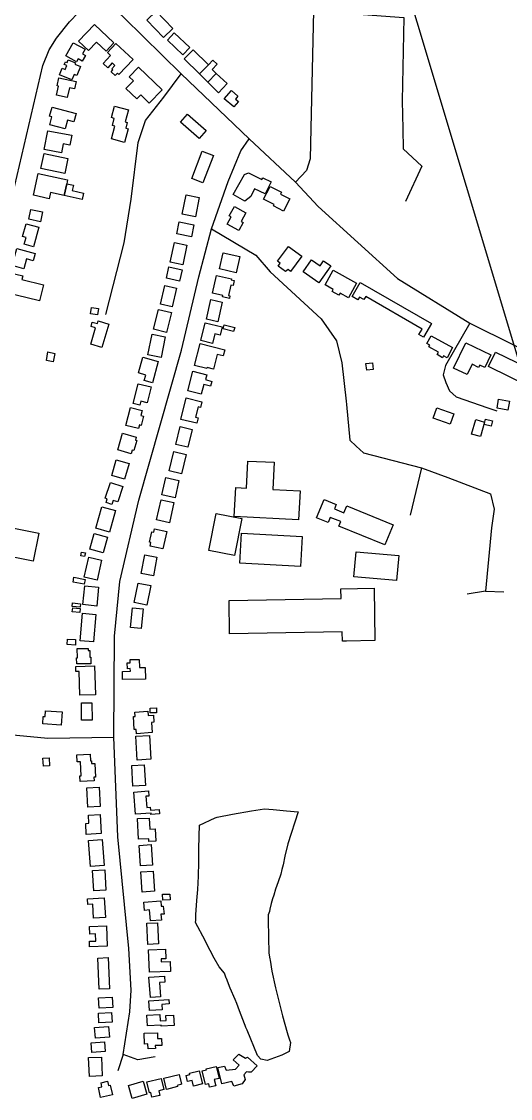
# Model space of a CAD drawing. Header units: metres. Extents: x 553506 to 563855, y 142925 to 150243.
# Drawn here: x 558898 to 559225, y 144877 to 145597 of the extents above; entities that cross this region are included whole.
import ezdxf

# ---------------------------------------------------------------- set-up
doc = ezdxf.new("R2010")
doc.units = ezdxf.units.M
for name, color, linetype in [('C-ANCIENT_WOODLAND', 94, 'Continuous'), ('C-BUILDINGS', 8, 'Continuous'), ('C-POWER_LINES', 6, 'Continuous'), ('C-ROADS', 33, 'Continuous')]:
    doc.layers.add(name, color=color, linetype=linetype)

msp = doc.modelspace()

# ---------------------------------------------------------------- linework, layer by layer
at = {"layer": 'C-ANCIENT_WOODLAND'}
msp.add_lwpolyline([(559058.0424, 144903.4994), (559055.7915, 144906.0487), (559048.808, 144922.9139), (559048.1071, 144924.7233), (559047.5712, 144926.093), (559047.1919, 144927.0827), (559043.8032, 144935.8202), (559041.9068, 144940.7188), (559040.7855, 144943.448), (559037.6524, 144951.0558), (559035.0057, 144957.514), (559034.9233, 144957.7339), (559033.703, 144961.1229), (559030.2071, 144965.3217), (559026.9008, 144971.1201), (559021.6075, 144981.3172), (559020.8242, 144982.7867), (559014.4013, 144994.9233), (559014.5085, 144996.5228), (559014.6074, 145000.0218), (559015.2011, 145009.5191), (559015.9019, 145016.917), (559016.4049, 145025.9144), (559016.4049, 145026.3143), (559016.5038, 145034.8718), (559016.6027, 145043.8193), (559016.8583, 145052.5668), (559017.0068, 145059.8647), (559017.0068, 145060.0146), (559027.5027, 145064.8732), (559028.9538, 145065.3731), (559039.2025, 145067.2726), (559051.8009, 145069.4719), (559060.5077, 145070.8715), (559066.3534, 145070.3217), (559075.2004, 145069.5719), (559083.0086, 145068.9217), (559076.0585, 145047.518), (559076.0536, 145047.4995), (559074.2027, 145039.2706), (559073.0072, 145033.4722), (559072.158, 145030.3231), (559071.3582, 145027.214), (559069.602, 145022.0655), (559067.953, 145017.2669), (559066.7575, 145013.168), (559065.9082, 145010.6688), (559065.0507, 145007.6696), (559064.152, 145003.7207), (559063.7563, 145002.1712), (559062.907, 145000.0218), (559063.2038, 144981.717), (559063.2038, 144980.8173), (559063.3028, 144978.6179), (559063.4017, 144975.7188), (559063.5007, 144974.4191), (559064.0036, 144970.6202), (559064.2015, 144969.6205), (559065.5042, 144962.3226), (559067.8046, 144951.2158), (559070.2946, 144941.5085), (559072.6032, 144932.5211), (559075.7033, 144921.4143), (559076.1074, 144919.9147), (559077.2039, 144916.5157), (559077.9048, 144914.7162), (559077.006, 144908.6823), (559072.2117, 144906.2025), (559062.2924, 144902.7307), (559058.0424, 144903.4994)], close=True, dxfattribs=at)
at = {"layer": 'C-BUILDINGS'}
for points in [[(558999.293, 145592.1755), (558993.0366, 145586.1833), (558981.771, 145597.8661), (558988.0204, 145603.8581), (558999.293, 145592.1755)], [(558942.8474, 145577.5079), (558936.2106, 145583.8136), (558946.7726, 145594.8805), (558959.7791, 145582.5391), (558954.5829, 145577.0917), (558948.2129, 145583.1386), (558942.8474, 145577.5079)], [(558938.8117, 145575.2462), (558940.8047, 145574.128), (558938.6363, 145570.288), (558935.8179, 145571.8592), (558934.7902, 145570.0355), (558927.7364, 145573.991), (558932.6629, 145582.7356), (558940.542, 145578.327), (558938.8117, 145575.2462)], [(559010.5278, 145579.4566), (559005.9961, 145574.6864), (558995.6714, 145584.4395), (559000.2031, 145589.2097), (559010.5278, 145579.4566)], [(558958.6591, 145569.2266), (558955.6395, 145565.9946), (558952.5716, 145568.8491), (558957.5826, 145574.1794), (558955.4507, 145576.1725), (558961.1255, 145582.2023), (558972.5997, 145571.4608), (558963.1797, 145561.4642), (558962.1858, 145562.3906), (558960.6893, 145560.7973), (558957.9742, 145563.3288), (558959.1522, 145564.5896), (558958.4248, 145565.2682), (558960.5173, 145567.4921), (558958.6591, 145569.2266)], [(559012.8392, 145577.9922), (559023.0226, 145567.8341), (559017.0111, 145561.8383), (559006.8277, 145571.9964), (559012.8392, 145577.9922)], [(558933.7164, 145568.3439), (558937.4351, 145566.834), (558934.9442, 145560.758), (558933.1166, 145561.5028), (558931.6799, 145557.9747), (558923.4844, 145561.3051), (558925.2789, 145565.7013), (558927.3119, 145564.8737), (558928.3778, 145567.4999), (558926.5855, 145568.2347), (558927.3271, 145570.0384), (558928.4959, 145569.5626), (558929.1587, 145571.1969), (558934.0676, 145569.2007), (558933.7164, 145568.3439)], [(559023.0226, 145567.8341), (559026.0375, 145570.9881), (559028.862, 145568.3152), (559025.4483, 145564.7149), (559028.1568, 145562.172), (559022.5419, 145556.2442), (559017.0111, 145561.8383), (559023.0226, 145567.8341)], [(558983.3677, 145542.3999), (558977.7659, 145547.8027), (558975.1701, 145545.118), (558967.831, 145552.1922), (558972.7993, 145557.3209), (558970.009, 145560.0171), (558976.2654, 145566.4655), (558991.9959, 145551.3147), (558983.3677, 145542.3999)], [(559028.1568, 145562.172), (559035.6398, 145555.4251), (559029.7273, 145549.1653), (559022.5419, 145556.2442), (559028.1568, 145562.172)], [(558933.3678, 145551.7942), (558930.0152, 145552.5476), (558928.5645, 145546.0808), (558921.4229, 145547.6741), (558922.7941, 145553.7712), (558921.8152, 145553.9857), (558923.0082, 145559.287), (558934.4743, 145556.7256), (558933.3678, 145551.7942)], [(559041.0653, 145545.0976), (559043.0343, 145543.4), (559039.9276, 145539.8202), (559033.5959, 145545.3005), (559038.3844, 145550.8133), (559042.7467, 145547.0417), (559041.0653, 145545.0976)], [(558933.0599, 145529.859), (558928.7864, 145530.9845), (558927.2249, 145525.1598), (558916.9076, 145527.8904), (558918.312, 145533.1426), (558916.8238, 145533.5417), (558918.447, 145539.6354), (558934.5332, 145535.3693), (558933.0599, 145529.859)], [(558967.3598, 145529.8846), (558968.7422, 145529.5156), (558967.7005, 145525.6547), (558969.3085, 145525.2258), (558966.8353, 145516.0897), (558958.1388, 145518.4251), (558960.4172, 145526.854), (558958.7456, 145527.3032), (558960.0512, 145532.1294), (558958.1466, 145532.6492), (558960.231, 145540.3376), (558969.5128, 145537.8422), (558967.3598, 145529.8846)], [(559016.8095, 145518.6149), (559004.3122, 145529.6364), (559009.0839, 145535.015), (559021.5742, 145523.9934), (559016.8095, 145518.6149)], [(558930.3716, 145514.3276), (558925.9667, 145515.182), (558924.7901, 145509.1244), (558913.0952, 145511.3894), (558915.5399, 145523.9415), (558931.6323, 145520.833), (558930.3716, 145514.3276)], [(558926.9281, 145495.4006), (558910.9684, 145498.7358), (558913.0785, 145508.7623), (558929.0381, 145505.4271), (558926.9281, 145495.4006)], [(559019.2619, 145489.0854), (559011.8228, 145491.9271), (559018.8714, 145510.298), (559026.3105, 145507.4563), (559019.2619, 145489.0854)], [(558928.3749, 145488.4224), (558926.6415, 145480.6893), (558917.463, 145482.5535), (558916.562, 145478.441), (558905.9565, 145480.762), (558909.1768, 145495.3749), (558928.7965, 145491.0732), (558928.3749, 145488.4224)], [(559049.7207, 145495.7152), (559058.7736, 145491.3542), (559059.3388, 145492.5292), (559064.8627, 145489.8732), (559060.8989, 145481.6702), (559053.7989, 145485.0789), (559051.2808, 145479.8812), (559047.2481, 145476.8404), (559039.4635, 145481.352), (559047.1941, 145494.6353), (559049.7207, 145495.7152)], [(558928.3749, 145488.4224), (558932.6921, 145487.4652), (558931.893, 145483.9012), (558939.4857, 145482.1994), (558938.5511, 145478.0413), (558926.6415, 145480.6893), (558928.3749, 145488.4224)], [(559071.9295, 145482.7907), (559071.2896, 145481.5466), (559077.3667, 145478.418), (559073.1496, 145470.2629), (559066.6107, 145473.622), (559067.0789, 145474.5381), (559059.8435, 145478.2541), (559064.239, 145486.7486), (559071.9295, 145482.7907)], [(559016.9044, 145479.3741), (559014.2595, 145466.2926), (559005.4897, 145468.0581), (559008.135, 145481.1284), (559016.9044, 145479.3741)], [(558912.084, 145469.6658), (558910.6241, 145463.043), (558902.8144, 145464.7493), (558904.281, 145471.3835), (558912.084, 145469.6658)], [(559036.9557, 145467.0059), (559040.4225, 145473.1901), (559047.9742, 145468.9718), (559044.8187, 145463.3538), (559046.3063, 145462.5206), (559043.3301, 145457.2086), (559035.565, 145461.5427), (559038.2299, 145466.2885), (559036.9557, 145467.0059)], [(558898.7609, 145453.3272), (558901.1575, 145461.782), (558909.6317, 145459.3951), (558905.9489, 145446.3929), (558899.8033, 145448.1173), (558901.0896, 145452.6646), (558898.7609, 145453.3272)], [(559011.5834, 145453.0877), (559001.8368, 145455.0011), (559003.4283, 145463.0193), (559013.175, 145461.1059), (559011.5834, 145453.0877)], [(559005.808, 145434.2555), (558997.4787, 145436.0234), (559000.2903, 145449.1435), (559008.6196, 145447.3755), (559005.808, 145434.2555)], [(559077.959, 145429.8991), (559076.3126, 145431.1169), (559074.6178, 145429.8291), (559069.6362, 145433.4924), (559071.0664, 145435.4176), (559069.2984, 145436.7208), (559076.5826, 145446.5735), (559085.4582, 145440.0367), (559077.959, 145429.8991)], [(558894.9635, 145445.1629), (558907.2103, 145441.7908), (558905.883, 145436.9862), (558901.3608, 145438.2376), (558899.5294, 145431.6367), (558891.8048, 145433.7574), (558894.9635, 145445.1629)], [(559030.5253, 145431.5922), (559032.9706, 145442.3079), (559044.0929, 145439.7917), (559041.6479, 145429.0648), (559030.5253, 145431.5922)], [(559003.6466, 145423.4038), (558994.8608, 145425.4582), (558996.6156, 145432.9472), (559005.401, 145430.9039), (559003.6466, 145423.4038)], [(559097.6853, 145433.6928), (559099.997, 145436.9697), (559104.8302, 145433.58), (559096.9511, 145422.3844), (559086.4697, 145429.7284), (559092.0372, 145437.6471), (559097.6853, 145433.6928)], [(558898.3033, 145424.4645), (558912.6094, 145421.0003), (558909.9772, 145410.212), (558887.1012, 145415.7598), (558890.3293, 145428.9927), (558898.8992, 145426.9093), (558898.3033, 145424.4645)], [(559038.2317, 145424.1844), (559040.2178, 145423.745), (559039.5, 145420.4952), (559037.9998, 145420.8272), (559036.4588, 145413.8901), (559037.4167, 145413.6749), (559037.0235, 145411.9153), (559032.4316, 145412.9308), (559032.6403, 145413.8721), (559025.7598, 145415.3844), (559028.3807, 145427.2074), (559038.4162, 145425.0026), (559038.2317, 145424.1844)], [(559122.1078, 145422.0279), (559116.7006, 145412.3222), (559111.0427, 145415.4637), (559110.2475, 145414.0368), (559105.7712, 145416.5137), (559106.5335, 145417.8729), (559101.025, 145420.9301), (559106.4654, 145430.6924), (559122.1078, 145422.0279)], [(559001.7376, 145418.6368), (558998.8407, 145406.2376), (558990.9359, 145408.0744), (558993.8329, 145420.4736), (559001.7376, 145418.6368)], [(559172.1716, 145395.041), (559166.8793, 145385.9176), (559163.817, 145387.6815), (559165.9549, 145391.376), (559128.1883, 145413.1453), (559126.9798, 145411.06), (559123.9532, 145412.8027), (559122.8577, 145410.9101), (559119.1188, 145413.0648), (559124.5768, 145422.4827), (559172.1716, 145395.041)], [(559032.1896, 145409.4508), (559029.2053, 145396.2586), (559021.6687, 145397.9509), (559024.6596, 145411.1544), (559032.1896, 145409.4508)], [(558948.7486, 145400.9265), (558944.186, 145401.6758), (558944.8746, 145405.8708), (558949.4439, 145405.1328), (558948.7486, 145400.9265)], [(558986.2563, 145391.3462), (558989.5835, 145404.5378), (558998.2117, 145402.3784), (558994.8916, 145389.187), (558986.2563, 145391.3462)], [(558944.3753, 145381.3029), (558947.5218, 145392.1962), (558944.4944, 145393.0597), (558945.3539, 145396.0246), (558948.7485, 145395.0499), (558949.2542, 145396.7907), (558956.3043, 145394.7716), (558951.7925, 145379.1728), (558944.3753, 145381.3029)], [(559032.1767, 145392.9114), (559030.7984, 145387.2705), (559027.3873, 145388.0999), (559025.842, 145381.7526), (559017.9701, 145383.6571), (559020.8867, 145395.6451), (559032.1767, 145392.9114)], [(559040.5926, 145392.415), (559039.8457, 145389.654), (559032.8909, 145391.5312), (559033.6448, 145394.2924), (559040.5926, 145392.415)], [(558994.1808, 145386.16), (558991.3485, 145372.3493), (558982.4933, 145374.1567), (558985.3257, 145387.9673), (558994.1808, 145386.16)], [(559033.9952, 145377.5418), (559032.9478, 145373.4136), (559028.8524, 145374.4332), (559026.3715, 145364.6401), (559022.2194, 145365.6803), (559022.0514, 145365.0073), (559013.74, 145367.0986), (559017.429, 145381.7038), (559033.9952, 145377.5418)], [(559186.3433, 145378.9855), (559182.5609, 145372.157), (559180.2411, 145373.4319), (559179.5984, 145372.2767), (559175.8769, 145374.3207), (559176.7777, 145375.9513), (559170.4727, 145379.4289), (559171.1154, 145380.584), (559169.1799, 145381.6482), (559172.0613, 145386.8572), (559186.3433, 145378.9855)], [(559203.6855, 145365.8106), (559199.3826, 145367.881), (559196.0228, 145360.9544), (559186.9343, 145365.3252), (559195.1324, 145382.2516), (559211.9748, 145374.1476), (559207.8852, 145365.7181), (559204.4416, 145367.3699), (559203.6855, 145365.8106)], [(558920.3563, 145375.1734), (558919.2256, 145369.44), (558914.6204, 145370.4329), (558915.5904, 145376.1613), (558920.3563, 145375.1734)], [(559238.4508, 145352.6635), (559210.3927, 145366.2854), (559215.0953, 145375.9249), (559243.1534, 145362.303), (559238.4508, 145352.6635)], [(558980.0593, 145356.9637), (558981.0915, 145360.6796), (558976.1462, 145362.0403), (558979.0657, 145372.5815), (558989.443, 145369.7305), (558985.4983, 145355.4736), (558980.0593, 145356.9637)], [(559133.2018, 145364.396), (559128.896, 145363.8509), (559128.331, 145368.3187), (559132.6295, 145368.8747), (559133.2018, 145364.396)], [(559012.5942, 145363.2122), (559021.875, 145360.7614), (559021.029, 145357.5855), (559025.3731, 145356.44), (559024.4956, 145353.1518), (559019.8409, 145354.3879), (559018.0928, 145347.8117), (559009.1292, 145350.1833), (559012.5942, 145363.2122)], [(558972.7763, 145341.6353), (558976.0542, 145354.8365), (558984.7028, 145352.6999), (558982.0901, 145342.1905), (558977.7693, 145343.2588), (558977.0971, 145340.5669), (558972.7763, 145341.6353)], [(559008.0479, 145345.3418), (559018.5421, 145342.7838), (559017.6168, 145339.0044), (559016.0381, 145339.3896), (559014.3734, 145332.6046), (559016.1355, 145332.1694), (559015.2162, 145328.4236), (559004.5315, 145331.0313), (559008.0479, 145345.3418)], [(558977.8561, 145333.6676), (558979.4841, 145333.2728), (558977.9485, 145327.0594), (558976.8558, 145327.3372), (558976.2466, 145324.8698), (558967.845, 145326.9361), (558970.8243, 145338.9371), (558978.6763, 145336.9986), (558977.8561, 145333.6676)], [(559187.1961, 145334.7373), (559184.7877, 145327.8068), (559173.3691, 145331.7493), (559175.7705, 145338.6796), (559187.1961, 145334.7373)], [(559217.049, 145344.4656), (559224.2855, 145343.2095), (559223.2459, 145337.2562), (559216.0094, 145338.5124), (559217.049, 145344.4656)], [(559204.8533, 145319.5243), (559198.9391, 145321.2221), (559201.7576, 145330.9478), (559207.6648, 145329.2498), (559204.8533, 145319.5243)], [(559207.4184, 145327.7174), (559208.2578, 145331.1046), (559212.8886, 145329.9681), (559212.0492, 145326.5809), (559207.4184, 145327.7174)], [(559001.2858, 145314.303), (559004.0232, 145326.2075), (559012.0752, 145324.3642), (559009.3378, 145312.4596), (559001.2858, 145314.303)], [(558974.2037, 145317.1938), (558975.0858, 145316.9429), (558973.2083, 145310.2514), (558972.03, 145310.5823), (558971.3306, 145308.0898), (558962.3559, 145310.5947), (558965.512, 145321.8555), (558974.783, 145319.2708), (558974.2037, 145317.1938)], [(559005.0486, 145294.6417), (558996.7951, 145296.668), (558999.9509, 145309.5204), (559008.2114, 145307.4943), (559005.0486, 145294.6417)], [(558966.9519, 145291.1261), (558958.3709, 145293.5653), (558961.3445, 145303.9412), (558969.9186, 145301.5018), (558966.9519, 145291.1261)], [(559049.2985, 145303.2005), (559066.9096, 145302.3542), (559066.0358, 145284.2524), (559084.3925, 145283.2734), (559083.3424, 145263.8638), (559040.2595, 145266.1813), (559041.3101, 145285.5797), (559048.4286, 145285.1989), (559049.2985, 145303.2005)], [(558962.3452, 145275.8805), (558959.2926, 145276.8768), (558958.4038, 145274.1781), (558954.5593, 145275.4505), (558955.3655, 145277.8795), (558953.9877, 145278.3266), (558957.4674, 145288.8517), (558965.7356, 145286.1246), (558962.3452, 145275.8805)], [(559000.68, 145278.7133), (558991.875, 145280.7003), (558994.4967, 145292.2785), (559003.3086, 145290.2917), (559000.68, 145278.7133)], [(558999.982, 145275.4975), (558997.0149, 145261.972), (558988.3738, 145263.8639), (558991.3479, 145277.3896), (558999.982, 145275.4975)], [(559107.255, 145271.1817), (559113.5954, 145268.5955), (559115.5137, 145273.2849), (559146.5207, 145260.6664), (559141.0324, 145247.2519), (559110.2377, 145259.788), (559111.4473, 145262.7415), (559104.4907, 145265.5757), (559103.1055, 145262.1939), (559095.3768, 145265.3382), (559100.3451, 145277.4788), (559108.4776, 145274.1689), (559107.255, 145271.1817)], [(558956.7979, 145255.7643), (558947.6958, 145258.3098), (558951.7368, 145272.6253), (558960.8322, 145270.0684), (558956.7979, 145255.7643)], [(559028.1192, 145268.1318), (559045.3112, 145264.7794), (559040.4743, 145240.0217), (559023.2752, 145243.3739), (559028.1192, 145268.1318)], [(558905.9036, 145236.3051), (558889.0816, 145239.6805), (558892.8476, 145258.3726), (558909.6695, 145254.9972), (558905.9036, 145236.3051)], [(558952.5604, 145241.9213), (558943.6351, 145244.4055), (558946.5519, 145254.813), (558955.4702, 145252.3286), (558952.5604, 145241.9213)], [(558992.6251, 145244.4625), (558983.9777, 145246.332), (558984.5222, 145248.8531), (558983.6562, 145249.0377), (558985.169, 145255.985), (558986.4438, 145255.7017), (558986.9156, 145257.8643), (558995.1476, 145256.0822), (558992.6251, 145244.4625)], [(559085.6002, 145252.8373), (559084.4939, 145232.7582), (559044.0229, 145234.9784), (559045.1364, 145255.0576), (559085.6002, 145252.8373)], [(558940.1718, 145239.457), (558937.6738, 145239.9362), (558938.1142, 145242.4318), (558940.7034, 145241.9442), (558940.1718, 145239.457)], [(558948.6323, 145223.725), (558940.0128, 145225.5954), (558942.9241, 145238.8965), (558951.544, 145237.015), (558948.6323, 145223.725)], [(558988.5973, 145238.9957), (558986.1796, 145226.4777), (558978.1154, 145228.0314), (558980.5335, 145240.5382), (558988.5973, 145238.9957)], [(559148.8231, 145223.3525), (559120.2909, 145225.8416), (559121.7533, 145242.5482), (559150.2854, 145240.0592), (559148.8231, 145223.3525)], [(558939.9441, 145221.0301), (558932.5161, 145222.3697), (558933.0904, 145225.5149), (558940.5184, 145224.1753), (558939.9441, 145221.0301)], [(558948.2962, 145206.3187), (558938.9707, 145207.2658), (558940.2608, 145219.8378), (558949.5793, 145218.8906), (558948.2962, 145206.3187)], [(558984.45, 145219.9801), (558981.7758, 145206.9311), (558973.4203, 145208.6316), (558976.0875, 145221.6803), (558984.45, 145219.9801)], [(559133.751, 145218.3227), (559134.3744, 145183.2718), (559115.2819, 145182.9257), (559112.6393, 145182.8773), (559112.5298, 145189.1288), (559037.2013, 145187.7772), (559036.7967, 145210.1245), (559111.7545, 145211.4647), (559111.6384, 145217.9275), (559133.751, 145218.3227)], [(558937.2843, 145205.4774), (558931.9233, 145206.0239), (558932.1709, 145208.4245), (558937.5322, 145207.8668), (558937.2843, 145205.4774)], [(558937.0851, 145201.9653), (558931.9778, 145202.4529), (558932.2324, 145205.0763), (558937.3398, 145204.5887), (558937.0851, 145201.9653)], [(558946.1706, 145182.3127), (558937.1371, 145183.0908), (558938.7282, 145201.5375), (558947.7686, 145200.7597), (558946.1706, 145182.3127)], [(558979.3906, 145204.4422), (558978.1035, 145191.3248), (558970.9752, 145192.017), (558972.2623, 145205.1344), (558979.3906, 145204.4422)], [(558934.0127, 145180.3007), (558928.6239, 145180.6127), (558928.8347, 145184.203), (558934.2234, 145183.8911), (558934.0127, 145180.3007)], [(558942.5412, 145176.6245), (558943.6667, 145176.6481), (558943.741, 145172.2096), (558944.3773, 145172.2182), (558944.4505, 145167.813), (558934.9563, 145167.6531), (558934.8913, 145171.7913), (558935.3805, 145171.8065), (558935.2826, 145177.9137), (558942.5189, 145178.0261), (558942.5412, 145176.6245)], [(558947.5247, 145147.1176), (558937.0569, 145146.7717), (558936.53, 145162.6822), (558934.4056, 145162.6165), (558934.2968, 145165.9075), (558946.896, 145166.3194), (558947.5247, 145147.1176)], [(558976.84, 145165.2308), (558980.7052, 145165.3281), (558980.8927, 145157.454), (558965.4387, 145157.2988), (558965.4533, 145162.7084), (558970.8077, 145162.8294), (558970.7694, 145164.52), (558968.8609, 145164.4832), (558968.7695, 145168.3425), (558970.6846, 145168.3906), (558970.6316, 145170.5592), (558976.7127, 145170.7028), (558976.84, 145165.2308)], [(558945.1768, 145130.072), (558938.1271, 145130.0321), (558938.0739, 145141.7057), (558945.124, 145141.7344), (558945.1768, 145130.072)], [(558988.2781, 145138.272), (558988.3366, 145135.0239), (558984.1422, 145134.9387), (558984.0834, 145138.1979), (558988.2781, 145138.272)], [(558924.4757, 145126.772), (558912.2126, 145127.7062), (558912.5858, 145132.6037), (558913.8199, 145132.5083), (558914.1185, 145136.4241), (558925.1546, 145135.5855), (558924.4757, 145126.772)], [(558982.7609, 145133.2376), (558986.2226, 145133.4894), (558986.5892, 145128.6481), (558984.8445, 145128.5163), (558985.3468, 145121.776), (558974.9203, 145120.9972), (558974.6964, 145123.9397), (558973.4402, 145123.8452), (558972.7953, 145132.4842), (558973.9537, 145132.5757), (558973.7388, 145135.4517), (558982.546, 145136.1136), (558982.7609, 145133.2376)], [(558984.3875, 145103.9386), (558975.4217, 145103.4276), (558974.5246, 145119.3155), (558983.4908, 145119.8154), (558984.3875, 145103.9386)], [(558916.6867, 145099.508), (558912.6289, 145099.3046), (558912.3581, 145104.672), (558916.4159, 145104.8753), (558916.6867, 145099.508)], [(558944.1607, 145102.984), (558944.8102, 145103.0152), (558944.905, 145101.0816), (558946.9515, 145101.1783), (558947.3792, 145092.0984), (558946.3942, 145092.0568), (558946.5232, 145089.4676), (558937.1357, 145089.0215), (558936.9448, 145092.9333), (558937.9228, 145092.9747), (558937.4816, 145102.2656), (558935.2537, 145102.1521), (558935.0217, 145106.9419), (558943.9553, 145107.3628), (558944.1607, 145102.984)], [(558971.7594, 145099.7083), (558980.097, 145100.1776), (558980.8742, 145086.3561), (558972.5366, 145085.8868), (558971.7594, 145099.7083)], [(558950.543, 145072.3518), (558942.3434, 145071.9424), (558941.6959, 145084.9666), (558949.8954, 145085.3759), (558950.543, 145072.3518)], [(558983.2296, 145079.4061), (558981.1847, 145079.2538), (558981.7474, 145071.6918), (558984.1133, 145071.8651), (558984.2494, 145069.955), (558990.0072, 145070.3779), (558990.2134, 145067.5573), (558984.5743, 145067.1381), (558984.7355, 145068.0334), (558974.3019, 145067.2544), (558973.1947, 145082.0229), (558982.979, 145082.7595), (558983.2296, 145079.4061)], [(558951.283, 145054.2998), (558941.3321, 145053.7473), (558940.9218, 145061.1359), (558943.1354, 145061.26), (558942.8278, 145066.6819), (558950.5721, 145067.1105), (558951.283, 145054.2998)], [(558983.8468, 145057.1878), (558987.3805, 145057.375), (558987.7902, 145049.3296), (558983.2225, 145049.0993), (558983.1322, 145050.8884), (558976.3017, 145050.5436), (558975.5964, 145064.3006), (558983.4606, 145064.6996), (558983.8468, 145057.1878)], [(558953.2663, 145032.914), (558944.1162, 145032.2527), (558942.8587, 145049.6208), (558952.0088, 145050.2822), (558953.2663, 145032.914)], [(558985.671, 145033.2594), (558977.6146, 145032.7432), (558976.7161, 145046.4162), (558984.7725, 145046.9324), (558985.671, 145033.2594)], [(558954.4241, 145016.5111), (558946.3243, 145016.038), (558945.5279, 145029.5806), (558953.6272, 145030.0648), (558954.4241, 145016.5111)], [(558978.6038, 145015.2331), (558977.7381, 145028.7514), (558986.1645, 145029.2902), (558987.0303, 145015.772), (558978.6038, 145015.2331)], [(558954.2045, 144998.2736), (558946.2316, 144997.7711), (558945.6399, 145007.1798), (558942.3308, 145006.9662), (558942.0958, 145010.7208), (558953.3712, 145011.4256), (558954.2045, 144998.2736)], [(558980.3459, 145003.0108), (558979.8852, 145008.4057), (558991.0828, 145009.3641), (558991.3903, 145005.7564), (558992.8484, 145005.8794), (558993.3074, 145000.5402), (558991.2286, 145000.3535), (558991.5562, 144996.5461), (558984.1887, 144995.9176), (558983.5554, 145003.277), (558980.3459, 145003.0108)], [(558997.3255, 145009.9467), (558992.4761, 145009.7745), (558992.3391, 145013.7547), (558997.1887, 145013.9159), (558997.3255, 145009.9467)], [(558989.5188, 144980.5452), (558982.4212, 144980.2366), (558981.7927, 144994.4522), (558988.8903, 144994.7608), (558989.5188, 144980.5452)], [(558955.3304, 144979.0539), (558943.5142, 144978.644), (558943.3854, 144982.3574), (558947.6201, 144982.4994), (558947.4576, 144987.3025), (558943.6772, 144987.1745), (558943.5005, 144992.2108), (558954.8628, 144992.5955), (558955.3304, 144979.0539)], [(558956.9434, 144950.6448), (558950.0152, 144950.2859), (558948.946, 144971.0656), (558955.8745, 144971.4134), (558956.9434, 144950.6448)], [(558994.4267, 144970.6801), (558991.3797, 144970.5859), (558991.4403, 144968.6289), (558997.4993, 144968.8163), (558997.707, 144962.1003), (558983.5137, 144961.6502), (558983.0351, 144976.6718), (558994.2237, 144977.0178), (558994.4267, 144970.6801)], [(558983.2181, 144958.3133), (558993.6044, 144959.0463), (558993.8802, 144955.1037), (558990.2576, 144954.847), (558990.9324, 144945.2406), (558984.1758, 144944.7645), (558983.2181, 144958.3133)], [(558958.9927, 144938.2094), (558949.9354, 144937.7067), (558949.5583, 144944.4731), (558958.6156, 144944.9758), (558958.9927, 144938.2094)], [(558996.7888, 144940.4467), (558991.9167, 144940.1068), (558992.1578, 144936.6083), (558983.5372, 144936.0078), (558983.0855, 144942.4714), (558996.5782, 144943.4118), (558996.7888, 144940.4467)], [(558958.5513, 144928.2791), (558949.7505, 144927.8511), (558949.4292, 144934.3967), (558958.23, 144934.8246), (558958.5513, 144928.2791)], [(558990.7833, 144929.2535), (558994.6442, 144929.4954), (558994.4466, 144932.7169), (558999.6623, 144933.034), (559000.0859, 144926.1244), (558991.3863, 144925.5882), (558991.334, 144926.3768), (558982.2085, 144925.8164), (558981.7714, 144932.9371), (558990.5268, 144933.4749), (558990.7833, 144929.2535)], [(558956.7442, 144918.173), (558947.4052, 144917.5058), (558946.8878, 144924.7353), (558956.2269, 144925.4025), (558956.7442, 144918.173)], [(558989.0453, 144917.3688), (558991.6237, 144917.4597), (558991.7832, 144912.7567), (558987.4785, 144912.6124), (558987.5436, 144910.7335), (558982.631, 144910.5705), (558982.525, 144913.7726), (558980.3379, 144913.6938), (558980.0914, 144920.9873), (558988.9103, 144921.2823), (558989.0453, 144917.3688)], [(558953.9937, 144908.7166), (558945.1336, 144907.9418), (558944.5611, 144914.4685), (558953.4281, 144915.2435), (558953.9937, 144908.7166)], [(559033.7493, 144898.9182), (559034.9843, 144896.3075), (559041.0887, 144896.8414), (559043.659, 144899.6811), (559039.5058, 144903.2366), (559043.4348, 144906.9308), (559047.7939, 144904.183), (559049.0888, 144904.8352), (559055.5913, 144899.0597), (559051.6534, 144894.9756), (559049.8118, 144894.8074), (559048.4174, 144895.1092), (559046.7448, 144893.0986), (559047.6514, 144890.0215), (559045.5461, 144887.0737), (559040.0503, 144885.6349), (559038.5549, 144888.7495), (559032.0606, 144887.0238), (559029.3888, 144898.0932), (559033.7493, 144898.9182)], [(558951.4438, 144904.9872), (558951.9979, 144892.4944), (558943.3987, 144892.1061), (558942.8446, 144904.5989), (558951.4438, 144904.9872)], [(559005.0869, 144886.7905), (559002.0388, 144886.0507), (559002.2265, 144885.4109), (558995.0133, 144883.4071), (558993.1106, 144890.872), (559003.5408, 144893.3538), (559005.0869, 144886.7905)], [(559019.0124, 144887.0876), (559013.0057, 144885.6553), (559012.1064, 144889.4005), (559008.9884, 144888.6585), (559008.0159, 144892.7354), (559010.502, 144893.3242), (559010.2768, 144894.2744), (559016.9153, 144895.8599), (559019.0124, 144887.0876)], [(559026.9032, 144890.0251), (559027.8809, 144885.7815), (559023.8033, 144884.8541), (559023.2618, 144887.208), (559020.942, 144886.6687), (559018.8493, 144895.7527), (559021.6279, 144896.384), (559021.4664, 144897.0802), (559028.2943, 144898.6493), (559030.112, 144890.7699), (559026.9032, 144890.0251)], [(558951.7835, 144885.1755), (558951.1685, 144887.8722), (558955.4543, 144888.8506), (558956.1171, 144885.9662), (558957.3605, 144886.2495), (558958.8483, 144879.7623), (558950.9297, 144877.9481), (558949.3942, 144884.6231), (558951.7835, 144885.1755)], [(558969.5097, 144886.0798), (558979.3855, 144888.8449), (558981.8456, 144880.095), (558971.9628, 144877.3297), (558969.5097, 144886.0798)], [(558989.769, 144882.4324), (558990.4946, 144879.3274), (558985.1813, 144878.0946), (558984.4393, 144881.277), (558983.5779, 144881.0835), (558981.8516, 144888.4982), (558991.3878, 144890.7074), (558993.1235, 144883.2151), (558989.769, 144882.4324)]]:
    msp.add_lwpolyline(points, close=True, dxfattribs=at)
at = {"layer": 'C-POWER_LINES'}
msp.add_lwpolyline([(558835.6619, 146683.6266), (559326.0779, 145052.1458), (559363.7567, 144926.8118)], dxfattribs=at)
at = {"layer": 'C-ROADS'}
for points in [[(559102.3755, 145901.0466), (559098.6902, 145825.116), (559097.6602, 145793.9984), (559096.5909, 145761.8891), (559095.0132, 145667.3479), (559093.3726, 145603.9794), (559091.5292, 145525.4681), (559091.0581, 145505.2083), (559088.5336, 145497.2837), (559081.1453, 145489.4422)], [(558740.5514, 145819.9739), (558748.0816, 145812.1262), (558764.8849, 145796.3846), (558796.3385, 145764.8796), (558948.2, 145615.6706), (558958.4776, 145607.2071), (558966.5992, 145599.2556), (559004.6745, 145562.0131), (559050.2979, 145518.4268), (559081.1453, 145489.4422), (559096.394, 145473.3752), (559149.4344, 145425.2334), (559197.8475, 145395.3131), (559284.5237, 145352.2546), (559311.3895, 145338.5182), (559330.0463, 145324.6944), (559342.4533, 145315.4962), (559343.8494, 145314.4599)], [(558811.6447, 145129.551), (558818.8879, 145196.9098), (558823.2822, 145233.0839), (558832.4305, 145266.845), (558845.1634, 145313.8501), (558873.7396, 145415.369), (558892.0445, 145480.5323), (558912.2836, 145567.5032), (558916.4653, 145577.9387), (558921.3647, 145585.7475), (558930.0282, 145596.6888), (558948.2, 145615.6706)], [(559093.3726, 145603.9794), (559153.768, 145599.4941), (559152.5676, 145543.8411), (559152.971, 145525.1665), (559153.258, 145511.8307), (559165.7499, 145500.3197), (559154.805, 145476.5525)], [(558954.2999, 145401.2317), (558966.6907, 145449.0725), (558971.3774, 145478.2329), (558975.9856, 145516.0388), (558980.9219, 145530.7938), (558993.2487, 145546.3117), (559004.6745, 145562.0131)], [(558987.4004, 144905.1864), (558975.7055, 144903.1108), (558965.9951, 144906.7616), (558970.4799, 144935.2368), (558971.3105, 144949.7757), (558969.6954, 144977.5726), (558962.4397, 145052.0516), (558959.8449, 145118.7725), (558960.2113, 145186.097), (558963.7701, 145222.7908), (558976.378, 145276.9711), (559005.044, 145377.325), (559016.5507, 145426.374), (559025.1387, 145458.2929), (559036.2778, 145490.046), (559044.7825, 145510.4096), (559050.2979, 145518.4268)], [(559025.1387, 145458.2929), (559054.7392, 145440.6776), (559064.1978, 145429.54), (559098.3733, 145398.132), (559108.7458, 145383.4611), (559112.3371, 145368.9032), (559115.1964, 145343.1927), (559115.3816, 145341.0504), (559117.4713, 145317.1525), (559121.8415, 145313.1364), (559126.7802, 145308.6036), (559165.5306, 145298.6846), (559183.0053, 145292.303), (559211.7078, 145281.372), (559214.1025, 145271.1288), (559212.2311, 145258.6054), (559208.2938, 145216.3459), (559220.5954, 145215.7475)], [(559197.8475, 145395.3131), (559181.6208, 145367.0527), (559179.9293, 145360.9123), (559181.7378, 145355.5926), (559184.2597, 145350.0501), (559188.6037, 145346.2001), (559209.961, 145338.67), (559215.8238, 145336.826)], [(559165.5306, 145298.6846), (559157.8754, 145267.1505)], [(559208.2938, 145216.3459), (559196.0127, 145214.2515)], [(558811.6447, 145129.551), (558856.959, 145123.6389), (558915.6752, 145117.9745), (558959.8449, 145118.7725)], [(558965.9951, 144906.7616), (558962.3957, 144895.7987)]]:
    msp.add_lwpolyline(points, dxfattribs=at)

doc.saveas('drawing.dxf')
